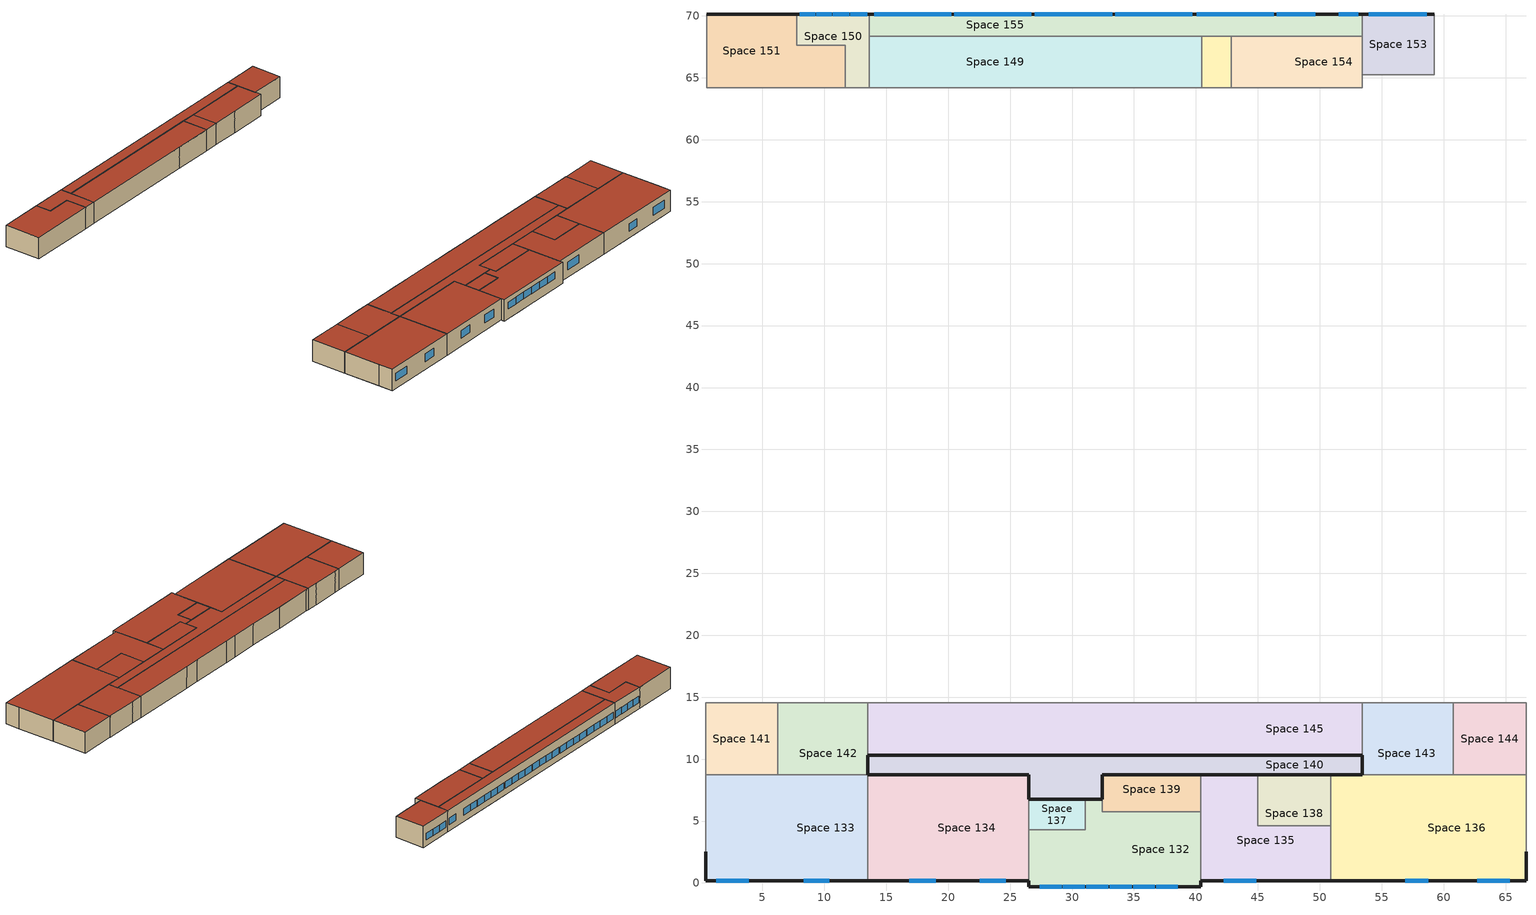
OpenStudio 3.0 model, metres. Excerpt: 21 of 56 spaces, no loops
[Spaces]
Space 132
 floor to Space 103: 31.07,4.3 31.07,-0.32 26.49,-0.32 26.49,4.3 z4.05
 floor to Space 104: 33.96,2.05 33.96,-0.32 31.07,-0.32 31.07,2.05 z4.05
 floor to Space 102: 40.38,5.75 40.38,-0.32 33.96,-0.32 33.96,5.75 z4.05
 floor to Space 111: 32.46,6.74 32.46,5.75 33.96,5.75 33.96,2.05 31.07,2.05 31.07,6.74 z4.05
 wall outside: 26.49,0.2 26.49,-0.32 40.38,-0.32 40.38,0.2 z4.05:7.56
 wall to Space 139: 40.38,5.75 32.46,5.75 32.46,6.74 z4.05:7.56
 wall to Space 135: 40.38,0.2 40.38,5.75 z4.05:7.56
 wall to Space 134: 26.49,4.3 26.49,0.2 z4.05:7.56
 wall to Space 137: 31.07,6.74 31.07,4.3 26.49,4.3 z4.05:7.56
 wall adiabatic (000_Interior Wall): 32.46,6.74 31.07,6.74 z4.05:7.56
 window: 27.39,-0.32 29.15,-0.32 / 33.05,-0.32 34.81,-0.32 z5.67:6.79; 29.27,-0.32 31.03,-0.32 / 31.16,-0.32 32.92,-0.32 / 36.78,-0.32 38.54,-0.32 z5.69:6.81; 34.92,-0.32 36.69,-0.32 z5.68:6.8
 roof outside: 40.38,-0.32 40.38,5.75 32.46,5.75 32.46,6.74 31.07,6.74 31.07,4.3 26.49,4.3 26.49,-0.32 z7.56
Space 133
 floor to Space 106: 13.51,8.73 13.51,0.2 6.71,0.2 6.71,8.73 z4.05
 floor to Space 105: 6.71,8.73 6.71,0.2 0.41,0.2 0.41,8.73 z4.05
 wall outside: 0.41,2.51 0.41,0.2 13.51,0.2 z4.05:7.56
 wall to Space 141: 6.24,8.73 0.41,8.73 z4.05:7.56
 wall to Space 142: 13.49,8.73 6.24,8.73 z4.05:7.56
 wall adiabatic (000_Interior Wall): 13.51,8.73 13.49,8.73 z4.05:7.56
 wall to Space 134: 13.51,0.2 13.51,8.73 z4.05:7.56
 wall to Space 158: 0.41,8.73 0.41,2.51 z4.05:7.56
 window: 8.33,0.2 10.39,0.2 z5.31:6.58; 1.26,0.2 3.88,0.2 z5.25:6.52
 roof outside: 13.51,0.2 13.51,8.73 0.41,8.73 0.41,0.2 z7.56
Space 134
 floor to Space 107: 26.49,8.73 26.49,0.2 16.48,0.2 16.48,8.73 z4.05
 floor to Space 106: 16.48,8.73 16.48,0.2 13.51,0.2 13.51,8.73 z4.05
 wall outside: 13.51,0.2 26.49,0.2 z4.05:7.56
 wall adiabatic (000_Interior Wall): 26.49,6.74 26.49,8.73 13.51,8.73 z4.05:7.56
 wall to Space 137: 26.49,4.3 26.49,6.74 z4.05:7.56
 window: 22.56,0.2 24.64,0.2 z5.37:6.64; 16.87,0.2 18.99,0.2 z5.35:6.62
 roof outside: 26.49,0.2 26.49,8.73 13.51,8.73 13.51,0.2 z7.56
Space 135
 floor to Space 114: 42.55,8.73 42.55,8.5 40.38,8.5 40.38,8.73 z4.05
 floor to Space 115: 45,8.73 45,8.5 42.55,8.5 42.55,8.73 z4.05
 floor to Space 111: 40.38,8.5 45,8.5 45,6.66 40.38,6.66 z4.05
 floor to Space 108: 45,6.66 45,4.62 50.89,4.62 50.89,0.2 40.38,0.2 40.38,6.66 z4.05
 wall outside: 40.38,0.2 50.89,0.2 z4.05:7.56
 wall adiabatic (000_Interior Wall): 45,8.73 40.38,8.73 z4.05:7.56
 wall to Space 138: 50.89,4.62 45,4.62 45,8.73 z4.05:7.56
 wall to Space 136: 50.89,0.2 50.89,4.62 z4.05:7.56
 wall to Space 139: 40.38,8.73 40.38,5.75 z4.05:7.56
 window: 42.26,0.2 44.88,0.2 z5.32:6.59
 roof outside: 50.89,0.2 50.89,4.62 45,4.62 45,8.73 40.38,8.73 40.38,0.2 z7.56
Space 136
 floor to Space 115: 53.41,8.73 53.41,8.5 50.89,8.5 50.89,8.73 z4.05
 floor to Space 110: 66.65,8.73 66.65,0.2 55.47,0.2 55.47,8.5 60.67,8.5 60.67,8.73 z4.05
 floor to Space 160: 55.47,2.29 55.47,0.2 53.64,0.2 53.64,2.29 z4.05
 floor to Space 116: 60.67,8.73 60.67,8.5 53.41,8.5 53.41,8.73 z4.05
 floor to Space 111: 50.89,8.5 55.47,8.5 55.47,2.29 53.64,2.29 53.64,6.66 50.89,6.66 z4.05
 floor to Space 108: 53.64,6.66 53.64,0.2 50.89,0.2 50.89,6.66 z4.05
 wall outside: 50.89,0.2 66.65,0.2 66.65,2.51 z4.05:7.56
 wall adiabatic (000_Interior Wall): 53.41,8.73 50.89,8.73 z4.05:7.56
 wall to Space 143: 60.78,8.73 53.41,8.73 z4.05:7.56
 wall to Space 144: 66.65,8.73 60.78,8.73 z4.05:7.56
 wall to Space 138: 50.89,8.73 50.89,4.62 z4.05:7.56
 wall to Space 156: 66.65,2.51 66.65,8.73 z4.05:7.56
 window: 62.71,0.2 65.32,0.2 z5.21:6.48; 56.91,0.2 58.76,0.2 z5.13:6.38
 roof outside: 66.65,0.2 66.65,8.73 50.89,8.73 50.89,0.2 z7.56
Space 137
 floor to Space 112: 31.07,6.74 31.07,4.3 26.49,4.3 26.49,6.74 z4.05
 wall adiabatic (000_Interior Wall): 31.07,6.74 26.49,6.74 z4.05:7.56
 roof outside: 31.07,4.3 31.07,6.74 26.49,6.74 26.49,4.3 z7.56
Space 138
 floor to Space 115: 50.89,8.73 50.89,8.5 45,8.5 45,8.73 z4.05
 floor to Space 108: 50.89,6.66 50.89,4.62 45,4.62 45,6.66 z4.05
 floor to Space 111: 50.89,8.5 50.89,6.66 45,6.66 45,8.5 z4.05
 wall adiabatic (000_Interior Wall): 50.89,8.73 45,8.73 z4.05:7.56
 roof outside: 50.89,4.62 50.89,8.73 45,8.73 45,4.62 z7.56
Space 139
 floor to Space 102: 40.38,6.66 40.38,5.75 33.96,5.75 33.96,6.66 z4.05
 floor to Space 113: 39.95,8.73 39.95,8.5 33.1,8.5 33.1,8.73 z4.05
 floor to Space 114: 40.38,8.73 40.38,8.5 39.95,8.5 39.95,8.73 z4.05
 floor to Space 111: 33.1,8.73 33.1,8.5 40.38,8.5 40.38,6.66 33.96,6.66 33.96,5.75 32.46,5.75 32.46,8.73 z4.05
 wall adiabatic (000_Interior Wall): 40.38,8.73 32.46,8.73 32.46,6.74 z4.05:7.56
 roof outside: 40.38,5.75 40.38,8.73 32.46,8.73 32.46,5.75 z7.56
Space 140
 floor ground (000 Interior Floor): 42.55,10.32 42.55,8.73 39.95,8.73 39.95,10.32 z4.05
 floor ground: 13.96,10.32 13.96,8.73 13.49,8.73 13.49,10.32 z4.05; 20.39,10.32 20.39,8.73 13.96,8.73 13.96,10.32 z4.05; 53.41,10.32 53.41,8.73 42.55,8.73 42.55,10.32 z4.05; 31.07,10.32 31.07,8.73 26.59,8.73 26.59,10.32 z4.05; 31.07,8.73 31.07,6.74 26.49,6.74 26.49,8.73 z4.05; 39.95,10.32 39.95,8.73 33.1,8.73 33.1,10.32 z4.05; 26.59,10.32 26.59,8.73 20.39,8.73 20.39,10.32 z4.05; 33.1,10.32 33.1,8.73 32.46,8.73 32.46,6.74 31.07,6.74 31.07,10.32 z4.05
 wall outside: 26.49,8.73 26.49,6.74 31.07,6.74 32.46,6.74 32.46,8.73 40.38,8.73 45,8.73 50.89,8.73 53.41,8.73 53.41,10.32 13.49,10.32 13.49,8.73 13.51,8.73 26.49,8.73 z4.05:7.56
 roof outside: 32.46,6.74 32.46,8.73 53.41,8.73 53.41,10.32 13.49,10.32 13.49,8.73 26.49,8.73 26.49,6.74 z7.56
Space 141
 floor to Space 105: 6.24,14.57 6.24,8.73 0.41,8.73 0.41,14.57 z4.05
 wall to Space 142: 6.24,8.73 6.24,14.57 z4.05:7.56
 wall to Space 158: 0.41,14.57 0.41,8.73 z4.05:7.56
 wall to Space 101: 6.24,14.57 0.41,14.57 z4.05:7.56
 roof outside: 6.24,8.73 6.24,14.57 0.41,14.57 0.41,8.73 z7.56
Space 142
 floor to Space 117: 11.64,14.57 13.49,14.57 13.49,8.73 7.15,8.73 7.15,11.25 11.64,11.25 z4.05
 floor to Space 105: 7.15,14.57 7.15,8.73 6.24,8.73 6.24,14.57 z4.05
 floor to Space 122: 11.64,14.57 11.64,11.25 7.15,11.25 7.15,14.57 z4.05
 wall to Space 145: 13.49,10.32 13.49,14.57 z4.05:7.56
 wall adiabatic (000_Interior Wall): 13.49,8.73 13.49,10.32 z4.05:7.56
 wall to Space 101: 13.49,14.57 11.64,14.57 7.15,14.57 6.24,14.57 z4.05:7.56
 roof outside: 13.49,8.73 13.49,14.57 6.24,14.57 6.24,8.73 z7.56
Space 143
 floor to Space 121: 60.67,14.57 60.67,11.23 55.4,11.23 55.4,14.57 z4.05
 floor to Space 110: 60.78,14.57 60.78,8.73 60.67,8.73 60.67,14.57 z4.05
 floor to Space 116: 55.4,14.57 55.4,11.23 60.67,11.23 60.67,8.73 53.41,8.73 53.41,14.57 z4.05
 wall adiabatic (000_Interior Wall): 53.41,10.32 53.41,8.73 z4.05:7.56
 wall to Space 145: 53.41,14.57 53.41,10.32 z4.05:7.56
 wall to Space 101: 60.78,14.57 60.67,14.57 55.4,14.57 53.41,14.57 z4.05:7.56
 wall to Space 144: 60.78,8.73 60.78,14.57 z4.05:7.56
 roof outside: 60.78,8.73 60.78,14.57 53.41,14.57 53.41,8.73 z7.56
Space 144
 floor to Space 110: 66.65,14.57 66.65,8.73 60.78,8.73 60.78,14.57 z4.05
 wall to Space 101: 66.65,14.57 60.78,14.57 z4.05:7.56
 wall to Space 156: 66.65,8.73 66.65,14.57 z4.05:7.56
 roof outside: 66.65,8.73 66.65,14.57 60.78,14.57 60.78,8.73 z7.56
Space 145
 floor to Space 118: 20.39,14.57 20.39,10.32 13.96,10.32 13.96,14.57 z4.05
 floor to Space 117: 13.96,14.57 13.96,10.32 13.49,10.32 13.49,14.57 z4.05
 floor to Space 120: 26.59,14.57 31.07,14.57 31.07,10.32 26.59,10.32 z4.05
 floor to Space 114: 39.95,14.57 42.55,14.57 42.55,10.32 39.95,10.32 z4.05
 floor to Space 111: 33.1,14.57 33.1,10.32 31.07,10.32 31.07,14.57 z4.05
 floor to Space 115: 42.55,14.57 53.41,14.57 53.41,10.32 42.55,10.32 z4.05
 floor to Space 119: 20.39,14.57 26.59,14.57 26.59,10.32 20.39,10.32 z4.05
 floor to Space 113: 39.95,14.57 39.95,10.32 33.1,10.32 33.1,14.57 z4.05
 wall adiabatic (000_Interior Wall): 13.49,10.32 53.41,10.32 z4.05:7.56
 wall to Space 101: 53.41,14.57 42.55,14.57 39.95,14.57 33.1,14.57 31.07,14.57 26.59,14.57 20.39,14.57 13.96,14.57 13.49,14.57 z4.05:7.56
 roof outside: 53.41,10.32 53.41,14.57 13.49,14.57 13.49,10.32 z7.56
Space 148
 floor to Space 127: 42.83,68.37 42.83,64.2 40.46,64.2 40.46,68.37 z4.05
 wall to Space 101: 40.46,64.2 42.83,64.2 z4.05:7.56
 wall to Space 149: 40.46,68.37 40.46,64.2 z4.05:7.56
 wall to Space 155: 42.83,68.37 40.46,68.37 z4.05:7.56
 wall to Space 154: 42.83,64.2 42.83,68.37 z4.05:7.56
 roof outside: 42.83,64.2 42.83,68.37 40.46,68.37 40.46,64.2 z7.56
Space 149
 floor to Space 125: 33.99,68.37 33.99,64.2 13.64,64.2 13.64,68.37 z4.05
 floor to Space 130: 38.4,68.37 38.4,66.2 33.99,66.2 33.99,68.37 z4.05
 floor to Space 126: 40.46,68.37 40.46,64.2 33.99,64.2 33.99,66.2 38.4,66.2 38.4,68.37 z4.05
 wall to Space 101: 13.64,64.2 33.99,64.2 40.46,64.2 z4.05:7.56
 wall to Space 150: 13.64,68.37 13.64,64.2 z4.05:7.56
 wall to Space 155: 40.46,68.37 13.64,68.37 z4.05:7.56
 roof outside: 40.46,64.2 40.46,68.37 13.64,68.37 13.64,64.2 z7.56
Space 150
 floor to Space 124: 13.64,70.15 13.64,64.2 11.7,64.2 11.7,67.63 7.77,67.63 7.77,70.15 z4.05
 wall outside: 13.64,70.15 7.77,70.15 z4.05:7.56
 wall to Space 155: 13.64,68.37 13.64,70.15 z4.05:7.56
 wall to Space 101: 11.7,64.2 13.64,64.2 z4.05:7.56
 wall to Space 151: 7.77,70.15 7.77,67.63 11.7,67.63 11.7,64.2 z4.05:7.56
 window: 10.61,70.15 9.34,70.15 / 13.48,70.15 12.09,70.15 z5.07:6.15; 12,70.15 10.69,70.15 / 9.27,70.15 8,70.15 z5.07:6.14
 roof outside: 13.64,64.2 13.64,70.15 7.77,70.15 7.77,67.63 11.7,67.63 11.7,64.2 z7.56
Space 151
 floor to Space 123: 7.77,70.15 7.77,67.63 11.7,67.63 11.7,64.2 0.51,64.2 0.51,70.15 z4.05
 wall outside: 7.77,70.15 0.51,70.15 z4.05:7.56
 wall to Space 101: 0.51,64.2 11.7,64.2 z4.05:7.56
 wall to Space 159: 0.51,70.15 0.51,64.2 z4.05:7.56
 roof outside: 11.7,64.2 11.7,67.63 7.77,67.63 7.77,70.15 0.51,70.15 0.51,64.2 z7.56
Space 153
 floor to Space 129: 59.26,70.15 59.26,65.25 53.41,65.25 53.41,70.15 z4.05
 wall outside: 59.26,70.15 53.41,70.15 / 53.41,65.25 53.42,65.25 z4.05:7.56
 wall to Space 155: 53.41,70.15 53.41,68.37 z4.05:7.56
 wall to Space 152: 53.42,65.25 59.26,65.25 59.26,70.15 z4.05:7.56
 wall to Space 154: 53.41,68.37 53.41,65.25 z4.05:7.56
 window: 58.63,70.15 57.07,70.15 / 57.07,70.15 55.52,70.15 / 55.52,70.15 53.96,70.15 z5.02:6.1
 roof outside: 59.26,65.25 59.26,70.15 53.41,70.15 53.41,65.25 z7.56
Space 154
 floor to Space 127: 47.2,68.37 47.2,64.2 42.83,64.2 42.83,68.37 z4.05
 floor to Space 128: 47.2,68.37 53.41,68.37 53.41,64.2 47.2,64.2 z4.05
 wall to Space 101: 42.83,64.2 47.2,64.2 53.41,64.2 z4.05:7.56
 wall to Space 155: 53.41,68.37 42.83,68.37 z4.05:7.56
 wall to Space 152: 53.41,64.2 53.41,65.25 z4.05:7.56
 roof outside: 53.41,64.2 53.41,68.37 42.83,68.37 42.83,64.2 z7.56
Space 155
 floor to Space 126: 40.46,70.15 40.46,68.37 38.4,68.37 38.4,70.15 z4.05
 floor to Space 127: 47.2,70.15 47.2,68.37 40.46,68.37 40.46,70.15 z4.05
 floor to Space 130: 38.4,70.15 38.4,68.37 33.99,68.37 33.99,70.15 z4.05
 floor to Space 125: 33.99,70.15 33.99,68.37 13.64,68.37 13.64,70.15 z4.05
 floor to Space 128: 53.41,70.15 53.41,68.37 47.2,68.37 47.2,70.15 z4.05
 wall outside: 53.41,70.15 13.64,70.15 z4.05:7.56
 window: 53.11,70.15 51.55,70.15 / 49.64,70.15 48.08,70.15 / 48.08,70.15 46.53,70.15 z5.1:6.18; 46.29,70.15 44.74,70.15 / 44.74,70.15 43.18,70.15 / 43.18,70.15 41.63,70.15 / 41.63,70.15 40.07,70.15 z5.1:6.17; 39.72,70.15 38.17,70.15 / 38.17,70.15 36.61,70.15 / 36.61,70.15 35.06,70.15 / 35.06,70.15 33.5,70.15 / 20.25,70.15 18.69,70.15 / 18.69,70.15 17.14,70.15 / 17.14,70.15 15.58,70.15 / 15.58,70.15 14.03,70.15 z5.11:6.19; 33.23,70.15 31.67,70.15 / 31.67,70.15 30.12,70.15 / 30.12,70.15 28.56,70.15 / 28.56,70.15 27.01,70.15 z5.12:6.19; 26.72,70.15 25.16,70.15 / 25.16,70.15 23.61,70.15 / 23.61,70.15 22.05,70.15 / 22.05,70.15 20.5,70.15 z5.11:6.18
 roof outside: 53.41,68.37 53.41,70.15 13.64,70.15 13.64,68.37 z7.56
[Site]
Edmonton Intl AP: Latitude {deg}=53.32; Longitude {deg}=-113.58; Time Zone {hr}=-7; Elevation {m}=723
[Building]
Hangar_1980-2004: North Axis {deg}=-15; Nominal Floor to Floor Height {m}=3; Default Construction Set=-modified; Standards Number of Stories=2; Standards Number of Above Ground Stories=2
[ClimateZones]
Climate Zone Institution Name 1=ASHRAE; Climate Zone Document Name 1=ANSI/ASHRAE Standard 169; Climate Zone Document Year 1=2006; Climate Zone Institution Name 2=CEC; Climate Zone Document Name 2=California Climate Zone Descriptions; Climate Zone Document Year 2=1995
[SizingPeriod:DesignDay] Barometric Pressure {Pa}=92936; Wind Direction {deg}=180; Sky Clearness=0; Rain Indicator=0; Snow Indicator=0; Day of Month=21; Daylight Saving Time Indicator=0; Dry-Bulb Temperature Range Modifier Type=DefaultMultipliers
Name | Maximum Dry-Bulb Temperature {C} | Daily Dry-Bulb Temperature Range {deltaC} | Humidity Indicating Conditions at Maximum Dry-Bulb | Wind Speed {m/s} | Month | Day Type | Humidity Indicating Type | Solar Model Indicator | ASHRAE Taub | ASHRAE Taud
Edmonton Stony Plain Ann Clg .4% Condns DP=>MDB | 22.6 | 12 | 16.5 | 3.8 | 7 | SummerDesignDay | Dewpoint | ASHRAETau | 0.353 | 2.369
Edmonton Stony Plain Ann Clg .4% Condns WB=>MDB | 25.3 | 12 | 19 | 3.8 | 7 | SummerDesignDay | Wetbulb | ASHRAETau | 0.353 | 2.369
Edmonton Stony Plain Ann Hum_n 99.6% Condns DP=>MCDB | -32.4 | 0 | -37.7 | 1.9 | 1 | WinterDesignDay | Dewpoint | ASHRAEClearSky
Edmonton Stony Plain Ann Clg .4% Condns Enth=>MDB | 25.6 | 12 | 57100 | 3.8 | 7 | SummerDesignDay | Enthalpy | ASHRAETau | 0.353 | 2.369
[Construction]
000 ExtSlabCarpet 4in ClimateZone 1-8: MAT-CC05 4 HW CONCRETE, CP02 CARPET PAD
000 Interior Ceiling: 000 M11 100mm lightweight concrete, 000 F05 Ceiling air space resistance, 000 F16 Acoustic tile
000 Interior Floor: 000 F16 Acoustic tile, 000 F05 Ceiling air space resistance, 000 M11 100mm lightweight concrete
000 Interior Wall: 000 G01a 19mm gypsum board, 000 F04 Wall air space resistance, 000 G01a 19mm gypsum board
Vintage 4 Door R4: Vintage 4 Door mtl R4
Vintage 4 wall R8: Vintage 4 Wall mtl R8
Vintage 4 Roof R12: Vintage 4 Roof mtl R12
Vintage 4 Window R1.6: Vintage 4 Windows R1.6
000_Interior Partition; 000_Interior Door: 000_G05 25mm wood
000_Interior Floor: 000_F16 Acoustic tile, 000_F05 Ceiling air space resistance, 000_M11 100mm lightweight concrete
000_Interior Wall: 000_G01a 19mm gypsum board, 000_F04 Wall air space resistance, 000_G01a 19mm gypsum board
000_Interior Ceiling: 000_M11 100mm lightweight concrete, 000_F05 Ceiling air space resistance, 000_F16 Acoustic tile
000_Interior Window: 000_Clear 3mm
000_Exterior Window: 000_Clear 3mm, 000_Air 13mm, 000_Clear 3mm
Customized construction 000_ExtSlabCarpet_4in_ClimateZone 1-8 to conductance of 0.31545741324921134: MAT-CC05 4 HW CONCRETE 1, CP02 CARPET PAD 1
Customized construction Vintage 1 Concrete Wall RSI 2.11 to conductance of 0.2839295854628052: MNECB Ref Brick 100mm 1, MNECB Ref Airspace 25mm 1, 000 G05 25mm wood 2, Mass NonRes Wall Insulation-2.89 1, 000_G01a 19mm gypsum board 1
Customized construction Vintage 1 Ref Deck Roof RSI 3.52 to conductance of 0.31545741324921134: MNECB Ref Gravel 50mm 1, MNECB Built-up Roof 9.5mm 1, MNECB Ref Polystyrene 46mm 1, 000_F08 Metal surface 1, 000 G05 25mm wood 3
Customized construction MNECB Ref Underground Floor 6.136 to conductance of 0.5678591709256104: MNECB Ref Polystyrene 25mm 1, MNECB Ref concrete 100mm 1
Customized construction MNECB Ref Underground Wall 9.659 to conductance of 0.5678591709256104: MNECB Ref Polystyrene 44mm 1, MNECB Ref concrete 100mm 2
Customized construction 000_ExtSlabCarpet_4in_ClimateZone 1-8 to conductance of 0.5678591709256104: MAT-CC05 4 HW CONCRETE 2, CP02 CARPET PAD 2
Customized Fenestration: cond=0.315 tvis=0.210 tsol=0.500: Customized Fenestration:: cond=0.315 tvis=0.210 tsol=0.500
Customized construction 000_Exterior Door to conductance of 1.4204545454545456: 000_F08 Metal surface 2, 000_I01 25mm insulation board 1
Customized construction 000_Exterior Door 1 to conductance of 0.5678591709256104: 000_F08 Metal surface 3, 000_I01 25mm insulation board 2
Customized Fenestration: cond=0.280 tvis=0.210 tsol=0.500: Customized Fenestration:: cond=0.280 tvis=0.210 tsol=0.500
[Material]
Name | Roughness | Thickness {m} | Conductivity {W/m-K} | Density {kg/m3} | Specific Heat {J/kg-K} | Thermal Absorptance | Solar Absorptance | Visible Absorptance
000 F16 Acoustic tile; 000_F16 Acoustic tile | MediumSmooth | 0.0191 | 0.06 | 368 | 590
000 G01a 19mm gypsum board; 000_G01a 19mm gypsum board; 000_G01a 19mm gypsum board 1 | MediumSmooth | 0.019 | 0.16 | 800 | 1090
000 M11 100mm lightweight concrete; 000_M11 100mm lightweight concrete | MediumRough | 0.1016 | 0.53 | 1280 | 840
MAT-CC05 4 HW CONCRETE; MAT-CC05 4 HW CONCRETE 1; MAT-CC05 4 HW CONCRETE 2 | Rough | 0.1016 | 1.311 | 2240 | 836.8 | 0.9 | 0.7 | 0.7
Vintage 4 Door mtl R4 | MediumRough | 0.03169 | 0.045 | 265 | 836.8 | 0.9 | 0.7 | 0.7
Vintage 4 Roof mtl R12 | MediumRough | 0.095745 | 0.045 | 265 | 836.8 | 0.9 | 0.7 | 0.7
Vintage 4 Wall mtl R8 | MediumRough | 0.06338 | 0.045 | 265 | 836.8 | 0.9 | 0.7 | 0.7
000_G05 25mm wood; 000 G05 25mm wood 2; 000 G05 25mm wood 3 | MediumSmooth | 0.0254 | 0.15 | 608 | 1630
MNECB Ref Brick 100mm 1 | MediumRough | 0.1016 | 1.311 | 2082.332 | 795.312
Mass NonRes Wall Insulation-2.89 1 | MediumRough | 0.146251 | 0.049 | 265 | 836.8 | 0.9 | 0.7 | 0.7
MNECB Ref Gravel 50mm 1 | VeryRough | 0.0508 | 1.80282 | 1601.794 | 837.17 | 0.9 | 0.7 | 0.7
MNECB Built-up Roof 9.5mm 1 | VeryRough | 0.0095 | 0.1634 | 1121.29 | 1465.048 | 0.9 | 0.7 | 0.7
MNECB Ref Polystyrene 46mm 1 | MediumRough | 0.0840785 | 0.02885 | 28.832 | 1213.897
000_F08 Metal surface 1; 000_F08 Metal surface 2; 000_F08 Metal surface 3 | Smooth | 0.0008 | 45.28 | 7824 | 500
MNECB Ref Polystyrene 25mm 1; MNECB Ref Polystyrene 44mm 1 | MediumRough | 0.049179 | 0.02885 | 28.832 | 1213.897
MNECB Ref concrete 100mm 1; MNECB Ref concrete 100mm 2 | MediumRough | 0.1016 | 1.80282 | 2242.512 | 837.17
000_I01 25mm insulation board 1 | MediumRough | 0.0211195 | 0.03 | 43 | 1210
000_I01 25mm insulation board 2 | MediumRough | 0.0528295 | 0.03 | 43 | 1210
[Material:AirGap]
Name | Thermal Resistance
000 F04 Wall air space resistance; 000_F04 Wall air space resistance | 0.15
000 F05 Ceiling air space resistance; 000_F05 Ceiling air space resistance | 0.18
MNECB Ref Airspace 25mm 1 | 0.1717
[Material:NoMass] Roughness=VeryRough; Thermal Absorptance=0.9; Solar Absorptance=0.7; Visible Absorptance=0.8
Name | Thermal Resistance
CP02 CARPET PAD | 0.2165
CP02 CARPET PAD 1 | 3.0925
CP02 CARPET PAD 2 | 1.6835
[WindowMaterial:Gas]
000_Air 13mm: Gas Type=Air; Thickness=0.0127
[WindowMaterial:Glazing] Optical Data Type=SpectralAverage; Front Side Visible Reflectance at Normal Incidence=0.081; Back Side Visible Reflectance at Normal Incidence=0.081; Infrared Transmittance at Normal Incidence=0; Front Side Infrared Hemispherical Emissivity=0.84; Back Side Infrared Hemispherical Emissivity=0.84
Name | Thickness | Solar Transmittance at Normal Incidence | Front Side Solar Reflectance at Normal Incidence | Back Side Solar Reflectance at Normal Incidence | Visible Transmittance at Normal Incidence | Conductivity | Thickness {m} | Conductivity {W/m-K} | Dirt Correction Factor for Solar and Visible Transmittance | Solar Diffusing
000_Clear 3mm | 0.003 | 0.837 | 0.075 | 0.075 | 0.898 | 0.9
Customized Fenestration:: cond=0.315 tvis=0.210 tsol=0.500 |  | 0.5 | 0.5 | 0.5 | 0.21 |  | 0.1 | 0.315457 | 1 | No
Customized Fenestration:: cond=0.280 tvis=0.210 tsol=0.500 |  | 0.5 | 0.5 | 0.5 | 0.21 |  | 0.1 | 0.28 | 1 | No
[DefaultConstructionSet]
Name | Default Exterior Surface Constructions | Default Interior Surface Constructions | Default Ground Contact Surface Constructions | Default Exterior SubSurface Constructions | Default Interior SubSurface Constructions | Interior Partition Construction
Vintage 4 | Default Surface Constructions 1 | Default Surface Constructions 2 | Default Surface Constructions 3 | Default Sub Surface Constructions 1 | Default Sub Surface Constructions 2
-modified | -modified | 000_Interior_DefSurfCons 12 | -modified 1 | -modified | 000_Interior_DefSubCons 12 | 000_Interior Partition
[DefaultSurfaceConstructions]
Name | Floor Construction | Wall Construction | Roof Ceiling Construction
Default Surface Constructions 1 | 000 ExtSlabCarpet 4in ClimateZone 1-8 | Vintage 4 wall R8 | Vintage 4 Roof R12
Default Surface Constructions 2 | 000 Interior Floor | 000 Interior Wall | 000 Interior Ceiling
Default Surface Constructions 3 | 000 ExtSlabCarpet 4in ClimateZone 1-8 | 000 ExtSlabCarpet 4in ClimateZone 1-8 | 000 ExtSlabCarpet 4in ClimateZone 1-8
000_Interior_DefSurfCons 12 | 000_Interior Floor | 000_Interior Wall | 000_Interior Ceiling
-modified | Customized construction 000_ExtSlabCarpet_4in_ClimateZone 1-8 to conductance of 0.31545741324921134 | Customized construction Vintage 1 Concrete Wall RSI 2.11 to conductance of 0.2839295854628052 | Customized construction Vintage 1 Ref Deck Roof RSI 3.52 to conductance of 0.31545741324921134
-modified 1 | Customized construction MNECB Ref Underground Floor 6.136 to conductance of 0.5678591709256104 | Customized construction MNECB Ref Underground Wall 9.659 to conductance of 0.5678591709256104 | Customized construction 000_ExtSlabCarpet_4in_ClimateZone 1-8 to conductance of 0.5678591709256104
[DefaultSubSurfaceConstructions]
Name | Fixed Window Construction | Operable Window Construction | Door Construction | Glass Door Construction | Skylight Construction | Tubular Daylight Dome Construction | Tubular Daylight Diffuser Construction | Overhead Door Construction
Default Sub Surface Constructions 1 | Vintage 4 Window R1.6 | Vintage 4 Window R1.6 | Vintage 4 Door R4 | Vintage 4 Window R1.6
Default Sub Surface Constructions 2
000_Interior_DefSubCons 12 | 000_Interior Window | 000_Interior Window | 000_Interior Door | 000_Exterior Window | 000_Exterior Window | 000_Interior Window | 000_Interior Window
-modified | Customized Fenestration: cond=0.315 tvis=0.210 tsol=0.500 | Customized Fenestration: cond=0.315 tvis=0.210 tsol=0.500 | Customized construction 000_Exterior Door to conductance of 1.4204545454545456 | Customized Fenestration: cond=0.315 tvis=0.210 tsol=0.500 | Customized Fenestration: cond=0.280 tvis=0.210 tsol=0.500 | Customized Fenestration: cond=0.280 tvis=0.210 tsol=0.500 | Customized Fenestration: cond=0.280 tvis=0.210 tsol=0.500 | Customized construction 000_Exterior Door 1 to conductance of 0.5678591709256104
[WindowMaterial:SimpleGlazingSystem]
Vintage 4 Windows R1.6: U-Factor {W/m2-K}=3.549; Solar Heat Gain Coefficient=0.6; Visible Transmittance=0.7
[ElectricEquipment:Definition] Design Level Calculation Method=Watts/Area
Name | Watts per Space Floor Area {W/m2} | Fraction Radiant
MNECB-Office type 1-sched-A-eq_elec_def | 7.5 | 0
MNECB-Active Storage Bulky-sched-E-eq_elec_def; MNECB-Toilet and Washrooms-sched-*-eq_elec_def | 1 | 0
MNECB-Electrical/Electronic-sched-C-eq_elec_def | 10 | 0
MNECB-Corridors-sched-*-eq_elec_def; MNECB-Active Stairway-sched-*-eq_elec_def | 0 | 0
MNECB-Conference/Meeting-sched-C-eq_elec_def; MNECB-Recreation/Lounge-sched-B-eq_elec_def | 1
MNECB-Card File/Cataloguing-sched-C-eq_elec_def | 2.5 | 0
MNECB-Locker Room and Shower-sched-*-eq_elec_def | 2.5
[Lights:Definition] Design Level Calculation Method=Watts/Area
Name | Watts per Space Floor Area {W/m2}
MNECB-Office-1-sched-A-lights_def; MNECB-Conference/Meeting-sched-C-lights_def | 19.4
MNECB-Active Storage Bulky-sched-E-lights_def | 3.2
MNECB-Electrical/Electronic-sched-C-lights_def | 26.9
MNECB-Toilet and Washrooms-sched-*-lights_def | 8.7
MNECB-Corridors-sched-*-lights_def; MNECB-Locker Room and Shower-sched-I-lights_def | 8.6
MNECB-Active Stairway-sched-*-lights_def | 6.5
MNECB-Recreation/Lounge-sched-B-lights_def | 7.5
MNECB-Card File/Cataloguing-sched-C-lights_def | 17.2
[People:Definition] Number of People Calculation Method=Area/Person; Fraction Radiant=0.3
Name | Space Floor Area per Person {m2/person}
MNECBModified-Office-1-sched-A-people_def; MNECBModified-Card File/Cataloguing-sched-C-people_def | 29
MNECBModified-Active Storage Bulky-sched-E-people_def; MNECBModified-Corridors-sched-*-people_def; MNECBModified-Active Stairway-sched-*-people_def | 146
MNECBModified-Electrical/Electronic-sched-C-people_def | 43
MNECBModified-Toilet and Washrooms-*-people_def | 44
MNECBModified-Conference-Meeting-sched-C-people_def | 7
MNECBModified-Recreation-Lounge-sched-B-people_def; MNECBModified-Locker Room and Shower-sched-*-people_def | 15
[ThermostatSetpoint:DualSetpoint] Heating Setpoint Temperature Schedule=heating_always_21C; Cooling Setpoint Temperature Schedule=cooling_always_24C
Thermostat Setpoint Dual Setpoint 25; Thermostat Setpoint Dual Setpoint 26; Thermostat Setpoint Dual Setpoint 27; Thermostat Setpoint Dual Setpoint 28; Thermostat Setpoint Dual Setpoint 29; Thermostat Setpoint Dual Setpoint 30; Thermostat Setpoint Dual Setpoint 31; Thermostat Setpoint Dual Setpoint 32; Thermostat Setpoint Dual Setpoint 33; Thermostat Setpoint Dual Setpoint 34; Thermostat Setpoint Dual Setpoint 35; Thermostat Setpoint Dual Setpoint 39; Thermostat Setpoint Dual Setpoint 40; Thermostat Setpoint Dual Setpoint 41; Thermostat Setpoint Dual Setpoint 42; Thermostat Setpoint Dual Setpoint 43; Thermostat Setpoint Dual Setpoint 44; Thermostat Setpoint Dual Setpoint 45; Thermostat Setpoint Dual Setpoint 46; Thermostat Setpoint Dual Setpoint 47
[DesignSpecification:OutdoorAir] Outdoor Air Flow per Floor Area {m3/s-m2}=0
Name | Outdoor Air Flow per Person {m3/s-person} | Outdoor Air Flow Rate {m3/s}
MNECBPerPerson-Office Category 1-A-oa | 0.01
MNECBPerPerson-Active Storage Bulky-E-oa; MNECBPerPerson-Corridors-*-oa; MNECBPerPerson-Active Stairway-*-oa; MNECBPerPerson-Locker Room and Shower-*-oa | 0.025
MNECBPerPerson-Electrical/Electronic-C-oa | 0.0375
MNECBPerPerson-Toilet and Washrooms-*-oa; MNECBPerPerson-Recreation/Lounge-B-oa | 0.03
MNECBPerPerson-Conference/Meeting-C-oa | 0.01 | 0
MNECBPerPerson-Card File/Cataloguing-C-oa | 0.008
[BuildingStory]
Building Story 2: Nominal Z Coordinate {m}=0; Nominal Floor to Floor Height {m}=4.055; Default Construction Set=Vintage 4
[Space] Building Story=Building Story 2
Name | Space Type | Thermal Zone
Space 132 | Space Function-Conf./meet./multi-purpose | MZ7-Meeting
Space 133 | Space Function-Office - enclosed | MZ3-Offices
Space 134 | Space Function-Warehouse - med/blk | MZ4-Storage
Space 135 | Space Function-Audience - auditorium | MZ9-Lounge
Space 136 | Space Function-Lab - research | MZ11-Workshop
Space 137 | Space Function-Stairway-sch-A | MZ6-Stairs
Space 138 | Space Function-Library - cataloging | MZ10-Library
Space 139 | Space Function-Washroom-sch-A | MZ8-Toilets
Space 140 | Space Function-Corr. < 2.4m wide-sch-A | MZ5-Offices
Space 141 | Space Function-Locker room-sch-A | MZ1-Lockers
Space 142 | Space Function-Stairway-sch-A | MZ2-Stairs
Space 143 | Space Function-Stairway-sch-A | MZ12-Stairs
Space 144 | Space Function-Locker room-sch-A | MZ13-Lockers
Space 145 | Space Function-Office - enclosed | MZ5-Offices
Space 148 | Space Function-Washroom-sch-A | MZ16-Toilet
Space 149 | Space Function-Office - enclosed | MZ17-Offices
Space 150 | Space Function-Stairway-sch-A | MZ19-Stairs
Space 151 | Space Function-Warehouse - med/blk | MZ20-Storage
Space 153 | Space Function-Stairway-sch-A | MZ14-Stairs
Space 154 | Space Function-Office - enclosed | MZ15-Offices
Space 155 | Space Function-Corr. < 2.4m wide-sch-A | MZ18-Corridor
[SpaceType] Default Schedule Set=NRCan Cold Lake Default Schedule Set; Standards Building Type=Space Function
Name | Design Specification Outdoor Air Object | Standards Space Type
Space Function-Office - enclosed | MNECBPerPerson-Office Category 1-A-oa | Office - enclosed
Space Function-Warehouse - med/blk | MNECBPerPerson-Active Storage Bulky-E-oa | Warehouse - med/blk
Space Function-Lab - research | MNECBPerPerson-Electrical/Electronic-C-oa | Lab - research
Space Function-Washroom-sch-A | MNECBPerPerson-Toilet and Washrooms-*-oa | Washroom-sch-A
Space Function-Corr. < 2.4m wide-sch-A | MNECBPerPerson-Corridors-*-oa | Corr. < 2.4m wide-sch-A
Space Function-Stairway-sch-A | MNECBPerPerson-Active Stairway-*-oa | Stairway-sch-A
Space Function-Conf./meet./multi-purpose | MNECBPerPerson-Conference/Meeting-C-oa | Conf./meet./multi-purpose
Space Function-Audience - auditorium | MNECBPerPerson-Recreation/Lounge-B-oa | Audience - auditorium
Space Function-Library - cataloging | MNECBPerPerson-Card File/Cataloguing-C-oa | Library - cataloging
Space Function-Locker room-sch-A | MNECBPerPerson-Locker Room and Shower-*-oa | Locker room-sch-A
[People]
Name | People Definition | Space or SpaceType
People 53 | MNECBModified-Office-1-sched-A-people_def | Space Function-Office - enclosed
People 3 | MNECBModified-Active Storage Bulky-sched-E-people_def | Space Function-Warehouse - med/blk
People 24 | MNECBModified-Electrical/Electronic-sched-C-people_def | Space Function-Lab - research
People 79 | MNECBModified-Toilet and Washrooms-*-people_def | Space Function-Washroom-sch-A
People 21 | MNECBModified-Corridors-sched-*-people_def | Space Function-Corr. < 2.4m wide-sch-A
People 2 | MNECBModified-Active Stairway-sched-*-people_def | Space Function-Stairway-sch-A
People 20 | MNECBModified-Conference-Meeting-sched-C-people_def | Space Function-Conf./meet./multi-purpose
People 64 | MNECBModified-Recreation-Lounge-sched-B-people_def | Space Function-Audience - auditorium
People 15 | MNECBModified-Card File/Cataloguing-sched-C-people_def | Space Function-Library - cataloging
People 45 | MNECBModified-Locker Room and Shower-sched-*-people_def | Space Function-Locker room-sch-A
[Lights]
Name | Lights Definition | Space or SpaceType
Lights 53 | MNECB-Office-1-sched-A-lights_def | Space Function-Office - enclosed
Lights 2 | MNECB-Active Storage Bulky-sched-E-lights_def | Space Function-Warehouse - med/blk
Lights 24 | MNECB-Electrical/Electronic-sched-C-lights_def | Space Function-Lab - research
Lights 85 | MNECB-Toilet and Washrooms-sched-*-lights_def | Space Function-Washroom-sch-A
Lights 21 | MNECB-Corridors-sched-*-lights_def | Space Function-Corr. < 2.4m wide-sch-A
Lights 1 | MNECB-Active Stairway-sched-*-lights_def | Space Function-Stairway-sch-A
Lights 20 | MNECB-Conference/Meeting-sched-C-lights_def | Space Function-Conf./meet./multi-purpose
Lights 64 | MNECB-Recreation/Lounge-sched-B-lights_def | Space Function-Audience - auditorium
Lights 15 | MNECB-Card File/Cataloguing-sched-C-lights_def | Space Function-Library - cataloging
Lights 45 | MNECB-Locker Room and Shower-sched-I-lights_def | Space Function-Locker room-sch-A
[ElectricEquipment]
Name | Electric Equipment Definition | Space or SpaceType
Electric Equipment 54 | MNECB-Office type 1-sched-A-eq_elec_def | Space Function-Office - enclosed
Electric Equipment 3 | MNECB-Active Storage Bulky-sched-E-eq_elec_def | Space Function-Warehouse - med/blk
Electric Equipment 25 | MNECB-Electrical/Electronic-sched-C-eq_elec_def | Space Function-Lab - research
Electric Equipment 85 | MNECB-Toilet and Washrooms-sched-*-eq_elec_def | Space Function-Washroom-sch-A
Electric Equipment 22 | MNECB-Corridors-sched-*-eq_elec_def | Space Function-Corr. < 2.4m wide-sch-A
Electric Equipment 2 | MNECB-Active Stairway-sched-*-eq_elec_def | Space Function-Stairway-sch-A
Electric Equipment 21 | MNECB-Conference/Meeting-sched-C-eq_elec_def | Space Function-Conf./meet./multi-purpose
Electric Equipment 65 | MNECB-Recreation/Lounge-sched-B-eq_elec_def | Space Function-Audience - auditorium
Electric Equipment 16 | MNECB-Card File/Cataloguing-sched-C-eq_elec_def | Space Function-Library - cataloging
Electric Equipment 46 | MNECB-Locker Room and Shower-sched-*-eq_elec_def | Space Function-Locker room-sch-A
[ThermalZone] Use Ideal Air Loads=No
Name | Thermostat
MZ1-Lockers | Thermostat Setpoint Dual Setpoint 39
MZ2-Stairs | Thermostat Setpoint Dual Setpoint 45
MZ3-Offices | Thermostat Setpoint Dual Setpoint 31
MZ4-Storage | Thermostat Setpoint Dual Setpoint 32
MZ5-Offices | Thermostat Setpoint Dual Setpoint 33
MZ6-Stairs | Thermostat Setpoint Dual Setpoint 46
MZ7-Meeting | Thermostat Setpoint Dual Setpoint 34
MZ8-Toilets | Thermostat Setpoint Dual Setpoint 47
MZ9-Lounge | Thermostat Setpoint Dual Setpoint 35
MZ10-Library | Thermostat Setpoint Dual Setpoint 25
MZ11-Workshop | Thermostat Setpoint Dual Setpoint 26
MZ13-Lockers | Thermostat Setpoint Dual Setpoint 41
MZ14-Stairs | Thermostat Setpoint Dual Setpoint 42
MZ15-Offices | Thermostat Setpoint Dual Setpoint 27
MZ16-Toilet | Thermostat Setpoint Dual Setpoint 43
MZ17-Offices | Thermostat Setpoint Dual Setpoint 28
MZ18-Corridor | Thermostat Setpoint Dual Setpoint 29
MZ19-Stairs | Thermostat Setpoint Dual Setpoint 44
MZ20-Storage | Thermostat Setpoint Dual Setpoint 30
MZ12-Stairs | Thermostat Setpoint Dual Setpoint 40
[DefaultScheduleSet]
NRCan Cold Lake Default Schedule Set: Hours of Operation Schedule=NRCan - Cold Lake - Default Fans; Number of People Schedule=NRCan - Cold Lake - Default People; People Activity Level Schedule=NRCan - Cold Lake - Default Activity; Lighting Schedule=NRCan - Cold Lake - Default Lights; Electric Equipment Schedule=NRCan - Cold Lake - Default Equip; Hot Water Equipment Schedule=NRCan - Cold Lake - Default Hot Water
[SpaceInfiltration:DesignFlowRate] Schedule=Always On; Design Flow Rate Calculation Method=Flow/ExteriorArea; Design Flow Rate {m3/s}=0; Flow per Exterior Surface Area {m3/s-m2}=0.0008
Name | Space or SpaceType | Flow per Space Floor Area {m3/s-m2}
Space Infiltration Design Flow Rate 1 | Space Function-Conf./meet./multi-purpose | 0
Space Infiltration Design Flow Rate 2 | Space Function-Locker room-sch-A
Space Infiltration Design Flow Rate 3 | Space Function-Audience - auditorium | 0
Space Infiltration Design Flow Rate 4 | Space Function-Library - cataloging
Space Infiltration Design Flow Rate 5 | Space Function-Office - enclosed | 0
Space Infiltration Design Flow Rate 6 | Space Function-Stairway-sch-A | 0
Space Infiltration Design Flow Rate 7 | Space Function-Corr. < 2.4m wide-sch-A | 0
Space Infiltration Design Flow Rate 8 | Space Function-Washroom-sch-A | 0
Space Infiltration Design Flow Rate 9 | Space Function-Lab - research | 0
Space Infiltration Design Flow Rate 13 | Space Function-Warehouse - med/blk | 0
[Schedule:Ruleset]
Always On: Default Day Schedule=Always On Default Schedule; Summer Design Day Schedule=Always On Summer Design Day; Winter Design Day Schedule=Always On Winter Design Day
NRCan - Cold Lake - Default Lights: Default Day Schedule=Schedule Day 6
NRCan - Cold Lake - Default Hot Water: Default Day Schedule=Schedule Day 15
NRCan - Cold Lake - Default Equip: Default Day Schedule=Schedule Day 25
NRCan - Cold Lake - Default Fans: Default Day Schedule=Schedule Day 28
NRCan - Cold Lake - Default People: Default Day Schedule=Schedule Day 31
NRCan - Cold Lake - Default Activity: Default Day Schedule=Schedule Day 39
heating_always_21C: Default Day Schedule=Schedule Day 56
cooling_always_24C: Default Day Schedule=Schedule Day 57
[Schedule:Day]
Always On Default Schedule; Always On Winter Design Day; Always On Summer Design Day; Schedule Day 28: 24, 0, 1
Schedule Day 6; Schedule Day 7; Schedule Day 27: 7, 0, 0.05, 16, 0, 1, 24, 0, 0.05
Schedule Day 14: 24, 0, 0.05
Schedule Day 15; Schedule Day 23: 7, 0, 0.05, 15, 30, 1, 24, 0, 0.05
Schedule Day 22; Schedule Day 26; Schedule Day 29; Schedule Day 31; Schedule Day 32: 24, 0, 0
Schedule Day 25: 24, 0, 0.3
Schedule Day 30; Schedule Day 38: 7, 0, 0, 16, 0, 1, 24, 0, 0
Schedule Day 39: 24, 0, 120
Schedule Day 56: 24, 0, 21
Schedule Day 57: 24, 0, 24
[Schedule:Rule]
Name | Schedule Ruleset | Rule Order | Day Schedule | Apply Monday | Apply Tuesday | Apply Wednesday | Apply Thursday | Apply Friday | Apply Saturday | Apply Sunday
M-F | NRCan - Cold Lake - Default Lights | 1 | Schedule Day 7 | Yes | Yes | Yes | Yes | Yes | No
SS | NRCan - Cold Lake - Default Lights | 0 | Schedule Day 14 |  |  |  |  |  | Yes | Yes
SS 1 | NRCan - Cold Lake - Default Hot Water | 1 | Schedule Day 22 |  |  |  |  |  | Yes | Yes
M-F 1 | NRCan - Cold Lake - Default Hot Water | 0 | Schedule Day 23 | Yes | Yes | Yes | Yes | Yes
SS 2 | NRCan - Cold Lake - Default Equip | 1 | Schedule Day 26 |  |  |  |  |  | Yes | Yes
MF 2 | NRCan - Cold Lake - Default Equip | 0 | Schedule Day 27 | Yes | Yes | Yes | Yes | Yes
SS 3 | NRCan - Cold Lake - Default Fans | 1 | Schedule Day 29 |  |  |  |  |  | Yes | Yes
M-F 2 | NRCan - Cold Lake - Default Fans | 0 | Schedule Day 30 | Yes | Yes | Yes | Yes | Yes
Schedule Rule 1 | NRCan - Cold Lake - Default People | 1 | Schedule Day 32 |  |  |  |  |  | Yes | Yes
M-F 3 | NRCan - Cold Lake - Default People | 0 | Schedule Day 38 | Yes | Yes | Yes | Yes | Yes
